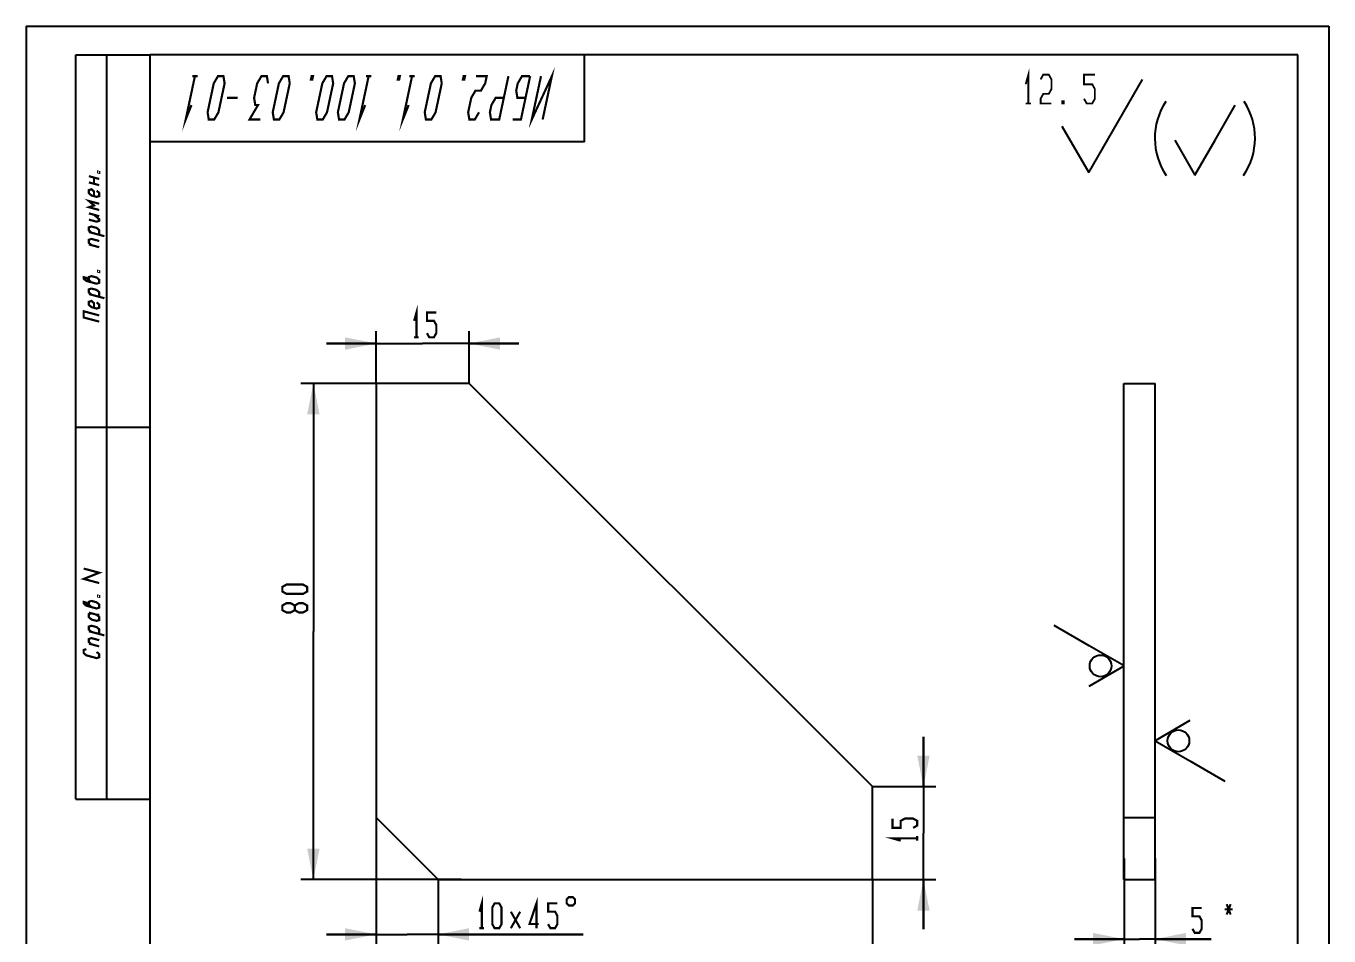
# Model space of a CAD drawing. Header units: millimetres. Extents: x 0 to 210, y 0 to 297.
# Drawn here: x 0 to 210, y 150.3 to 297 of the extents above; entities that cross this region are included whole.
import ezdxf

# ---------------------------------------------------------------- set-up
doc = ezdxf.new("R2010")
doc.units = ezdxf.units.MM
doc.header["$LTSCALE"] = 19.36
doc.layers.get('0').update_dxf_attribs({"linetype": 'CONTINUOUS'})
doc.styles.get("Standard").update_dxf_attribs({"font": 'txt', "width": 0.75})
doc.dimstyles.new('DIMSTYLE_1', dxfattribs={"dimtxt": 4, "dimasz": 5, "dimexe": 0.18, "dimexo": 0.0625, "dimgap": 0.09, "dimtad": 1, "dimdec": 4, "dimdsep": 46, "dimtxsty": 'STANDARD', "dimblk": '_FILLED', "dimblk1": '_FILLED', "dimblk2": '_FILLED', "dimcen": 0.09, "dimadec": 0, "dimazin": 0, "dimtp": 0.3, "dimtm": 0.3, "dimtfac": 1, "dimtdec": 4, "dimtofl": 0, "dimtmove": 0, "dimatfit": 3, "dimldrblk": '_FILLED', "dimfxl": 1, "dimtolj": 1, "dimarcsym": 0})
doc.dimstyles.new('DIMSTYLE_2', dxfattribs={"dimtxt": 4, "dimasz": 5, "dimexe": 0.18, "dimexo": 0.0625, "dimgap": 0.09, "dimtad": 1, "dimdec": 4, "dimdsep": 46, "dimtxsty": 'STANDARD', "dimblk": '_FILLED', "dimblk1": '_FILLED', "dimblk2": '_FILLED', "dimcen": 0.09, "dimadec": 0, "dimazin": 0, "dimtp": 0.2, "dimtm": 0.2, "dimtfac": 1, "dimtdec": 4, "dimtofl": 0, "dimtmove": 0, "dimatfit": 3, "dimldrblk": '_FILLED', "dimfxl": 1, "dimtolj": 1, "dimarcsym": 0})
doc.dimstyles.new('DIMSTYLE_3', dxfattribs={"dimtxt": 4, "dimasz": 5, "dimexe": 0.18, "dimexo": 0.0625, "dimgap": 0.09, "dimtad": 1, "dimdec": 4, "dimdsep": 46, "dimtxsty": 'STANDARD', "dimblk": '_FILLED', "dimblk1": '_FILLED', "dimblk2": '_FILLED', "dimcen": 0.09, "dimadec": 0, "dimazin": 0, "dimtp": 0.1, "dimtm": 0.1, "dimtfac": 1, "dimtdec": 4, "dimtofl": 0, "dimtmove": 0, "dimatfit": 3, "dimldrblk": '_FILLED', "dimfxl": 1, "dimtolj": 1, "dimarcsym": 0})

# ---------------------------------------------------------------- blocks, each defined once
blk = doc.blocks.new('_FILLED')
at = {"color": 0, "linetype": 'BYBLOCK'}
blk.add_solid([(0, 0), (-1, 0.2), (-1, -0.2)], dxfattribs=at)
blk = doc.blocks.new('*D0')
at = {"color": 2, "linetype": 'CONTINUOUS'}
for p, q in [((56.41, 239.4), (44.31, 239.4)), ((46.31, 239.4), (46.31, 199.4)), ((46.31, 159.4), (46.31, 199.4)), ((70.15, 159.4), (44.31, 159.4))]:
    blk.add_line(p, q, dxfattribs=at)
at = {"color": 2, "linetype": 'CONTINUOUS', "xscale": 5, "yscale": 5, "zscale": 5}
for p, rotation in [((46.31, 239.4), 90), ((46.31, 159.4), 270)]:
    blk.add_blockref('_FILLED', p, dxfattribs=dict(at, rotation=rotation))
blk = doc.blocks.new('*D1')
at = {"color": 2, "linetype": 'CONTINUOUS'}
for p, q in [((136.41, 159.4), (136.41, 140.79)), ((56.41, 150.67), (56.41, 140.79)), ((56.41, 142.79), (96.41, 142.79)), ((136.41, 142.79), (96.41, 142.79))]:
    blk.add_line(p, q, dxfattribs=at)
at = {"color": 2, "linetype": 'CONTINUOUS', "xscale": 5, "yscale": 5, "zscale": 5, "rotation": 180}
blk.add_blockref('_FILLED', (56.41, 142.79), dxfattribs=at)
at = {"color": 2, "linetype": 'CONTINUOUS', "xscale": 5, "yscale": 5, "zscale": 5}
blk.add_blockref('_FILLED', (136.41, 142.79), dxfattribs=at)
blk = doc.blocks.new('*D2')
at = {"color": 2, "linetype": 'CONTINUOUS'}
for p, q in [((144.64, 174.4), (144.64, 182.4)), ((144.64, 182.4), (144.64, 166.9)), ((136.41, 174.4), (146.64, 174.4)), ((144.64, 151.4), (144.64, 166.9)), ((136.41, 159.4), (146.64, 159.4)), ((144.64, 159.4), (144.64, 151.4))]:
    blk.add_line(p, q, dxfattribs=at)
at = {"color": 2, "linetype": 'CONTINUOUS', "xscale": 5, "yscale": 5, "zscale": 5}
for p, rotation in [((144.64, 174.4), 270), ((144.64, 159.4), 90)]:
    blk.add_blockref('_FILLED', p, dxfattribs=dict(at, rotation=rotation))
blk = doc.blocks.new('*D3')
at = {"color": 2, "linetype": 'CONTINUOUS'}
for p, q in [((56.41, 239.4), (56.41, 247.82)), ((71.41, 239.4), (71.41, 247.82)), ((56.41, 245.82), (48.41, 245.82)), ((48.41, 245.82), (63.91, 245.82)), ((79.41, 245.82), (63.91, 245.82)), ((71.41, 245.82), (79.41, 245.82))]:
    blk.add_line(p, q, dxfattribs=at)
at = {"color": 2, "linetype": 'CONTINUOUS', "xscale": 5, "yscale": 5, "zscale": 5}
blk.add_blockref('_FILLED', (56.41, 245.82), dxfattribs=at)
at = {"color": 2, "linetype": 'CONTINUOUS', "xscale": 5, "yscale": 5, "zscale": 5, "rotation": 180}
blk.add_blockref('_FILLED', (71.41, 245.82), dxfattribs=at)
blk = doc.blocks.new('*D4')
at = {"color": 2, "linetype": 'CONTINUOUS'}
for p, q in [((176.97, 162.79), (176.97, 147.81)), ((181.97, 162.79), (181.97, 147.81)), ((176.97, 149.81), (168.97, 149.81)), ((168.97, 149.81), (179.47, 149.81)), ((191, 149.81), (179.47, 149.81)), ((181.97, 149.81), (191, 149.81))]:
    blk.add_line(p, q, dxfattribs=at)
at = {"color": 2, "linetype": 'CONTINUOUS', "xscale": 5, "yscale": 5, "zscale": 5}
blk.add_blockref('_FILLED', (176.97, 149.81), dxfattribs=at)
at = {"color": 2, "linetype": 'CONTINUOUS', "xscale": 5, "yscale": 5, "zscale": 5, "rotation": 180}
blk.add_blockref('_FILLED', (181.97, 149.81), dxfattribs=at)
blk = doc.blocks.new('*D5')
at = {"color": 2, "linetype": 'CONTINUOUS'}
for p, q in [((56.41, 169.4), (56.41, 148.57)), ((66.41, 159.4), (66.41, 148.57)), ((56.41, 150.57), (48.41, 150.57)), ((48.41, 150.57), (61.41, 150.57)), ((89.81, 150.57), (61.41, 150.57)), ((66.41, 150.57), (89.81, 150.57))]:
    blk.add_line(p, q, dxfattribs=at)
at = {"color": 2, "linetype": 'CONTINUOUS', "xscale": 5, "yscale": 5, "zscale": 5}
blk.add_blockref('_FILLED', (56.41, 150.57), dxfattribs=at)
at = {"color": 2, "linetype": 'CONTINUOUS', "xscale": 5, "yscale": 5, "zscale": 5, "rotation": 180}
blk.add_blockref('_FILLED', (66.41, 150.57), dxfattribs=at)
blk = doc.blocks.new('DRAW_BEZ_SNJATIA_BL0', base_point=(178.72, 278.69))
at = {"color": 2, "linetype": 'CONTINUOUS'}
for p, q in [((171.29, 273.39), (179.95, 288.39)), ((191.64, 278.61), (194.89, 284.23)), ((166.96, 280.89), (171.29, 273.39)), ((185.15, 278.61), (188.4, 272.98)), ((188.4, 272.98), (191.64, 278.61))]:
    blk.add_line(p, q, dxfattribs=at)
for points in [[(161.12, 287.62, 0.3, 0.3, 0), (161.56, 289.18, 0.3, 0.3, 0), (161.56, 284.51, 0.3, 0.3, 0)], [(163.52, 288.4, 0.3, 0.3, 0), (163.96, 289.18, 0.3, 0.3, 0), (164.84, 289.18, 0.3, 0.3, 0), (165.27, 288.4, 0.3, 0.3, 0), (165.27, 286.85, 0.3, 0.3, 0), (164.84, 286.07, 0.3, 0.3, 0), (163.96, 286.07, 0.3, 0.3, 0), (163.52, 285.29, 0.3, 0.3, 0), (163.52, 284.51, 0.3, 0.3, 0), (165.27, 284.51, 0.3, 0.3, 0)], [(170.52, 285.29, 0.3, 0.3, 0), (170.96, 284.51, 0.3, 0.3, 0), (171.84, 284.51, 0.3, 0.3, 0), (172.27, 285.29, 0.3, 0.3, 0), (172.27, 286.85, 0.3, 0.3, 0), (171.84, 287.62, 0.3, 0.3, 0), (170.52, 287.62, 0.3, 0.3, 0), (170.52, 289.18, 0.3, 0.3, 0), (172.27, 289.18, 0.3, 0.3, 0)], [(161.12, 284.51, 0.3, 0.3, 0), (161.99, 284.51, 0.3, 0.3, 0)], [(167.24, 284.51, 0.3, 0.3, 0), (167.02, 284.51, 0.3, 0.3, 0), (167.02, 284.9, 0.3, 0.3, 0), (167.24, 284.9, 0.3, 0.3, 0), (167.24, 284.51, 0.3, 0.3, 0)]]:
    blk.add_lwpolyline(points, format="xyseb", dxfattribs=at)
for centre, start, end in [((192.67, 278.93), 146.7128, 214.1116), ((187.35, 278.93), 325.8884, 33.2872)]:
    blk.add_arc(centre, 10.74, start, end, dxfattribs=at)
blk = doc.blocks.new('BEZ_BL1', base_point=(187.59, 180.16))
at = {"color": 2, "linetype": 'CONTINUOUS'}
for p, q in [((187.59, 185.03), (181.97, 181.78)), ((181.97, 181.78), (187.59, 178.54)), ((187.59, 178.54), (193.22, 175.29))]:
    blk.add_line(p, q, dxfattribs=at)
blk.add_circle((185.73, 181.77), 1.75, dxfattribs=at)
blk = doc.blocks.new('BEZ_BL2', base_point=(171.34, 195.46))
at = {"color": 2, "linetype": 'CONTINUOUS'}
for p, q in [((171.34, 197.09), (165.72, 200.34)), ((176.97, 193.84), (171.34, 197.09)), ((171.34, 190.59), (176.97, 193.84))]:
    blk.add_line(p, q, dxfattribs=at)
blk.add_circle((173.2, 193.85), 1.75, dxfattribs=at)

msp = doc.modelspace()

# ---------------------------------------------------------------- linework, layer by layer
at = {"color": 7, "linetype": 'CONTINUOUS'}
for p, q in [((0, 297), (0, 0)), ((0, 297), (210, 297)), ((210, 297), (210, 0)), ((8, 172.3499), (8, 292.3499)), ((8, 292.3499), (20, 292.3499)), ((13, 172.3499), (13, 292.3499)), ((90, 292.3499), (20, 292.3499)), ((20, 278.3499), (20, 292.3499)), ((20, 172.3499), (20, 292.3499)), ((20, 5), (20, 292.3499)), ((205, 292.3499), (20, 292.3499)), ((90, 278.3499), (90, 292.3499)), ((205, 5), (205, 292.3499)), ((90, 278.3499), (20, 278.3499)), ((56.41394, 239.39929), (56.41394, 169.39929)), ((71.41394, 239.39929), (56.41394, 239.39929)), ((136.41394, 174.39929), (71.41394, 239.39929)), ((176.966, 159.39929), (176.966, 239.39929)), ((176.966, 239.39929), (181.966, 239.39929)), ((181.966, 159.39929), (181.966, 239.39929)), ((8, 232.3499), (20, 232.3499)), ((136.41394, 159.39929), (136.41394, 174.39929)), ((8, 172.3499), (20, 172.3499)), ((66.41394, 159.39929), (56.41394, 169.39929)), ((176.966, 169.39929), (181.966, 169.39929)), ((66.41394, 159.39929), (136.41394, 159.39929)), ((176.966, 159.39929), (181.966, 159.39929))]:
    msp.add_line(p, q, dxfattribs=at)
at = {"color": 2, "linetype": 'CONTINUOUS'}
for points in [[(83.26211, 281.92809, 0.35, 0.35, 0), (84.75, 288.92808, 0.35, 0.35, 0), (81.5121, 281.92809, 0.35, 0.35, 0), (83, 288.92808, 0.35, 0.35, 0)], [(26.66432, 284.26142, 0.35, 0.35, 0), (25.73085, 281.92809, 0.35, 0.35, 0), (27.21875, 288.92808, 0.35, 0.35, 0)], [(27.65625, 288.92808, 0.35, 0.35, 0), (26.78125, 288.92808, 0.35, 0.35, 0)], [(31.8125, 288.92808, 0.35, 0.35, 0), (32.00201, 287.76142, 0.35, 0.35, 0), (31.01009, 283.09475, 0.35, 0.35, 0), (30.32461, 281.92809, 0.35, 0.35, 0), (29.4496, 281.92809, 0.35, 0.35, 0), (29.26009, 283.09475, 0.35, 0.35, 0), (30.25201, 287.76142, 0.35, 0.35, 0), (30.9375, 288.92808, 0.35, 0.35, 0), (31.8125, 288.92808, 0.35, 0.35, 0)], [(37.7621, 281.92809, 0.35, 0.35, 0), (36.0121, 281.92809, 0.35, 0.35, 0), (37.38306, 284.26142, 0.35, 0.35, 0), (36.94557, 284.26142, 0.35, 0.35, 0), (36.75605, 285.42809, 0.35, 0.35, 0), (37.25202, 287.76142, 0.35, 0.35, 0), (37.9375, 288.92808, 0.35, 0.35, 0), (38.8125, 288.92808, 0.35, 0.35, 0), (39.00202, 287.76142, 0.35, 0.35, 0)], [(42.3125, 288.92808, 0.35, 0.35, 0), (42.50202, 287.76142, 0.35, 0.35, 0), (41.51008, 283.09475, 0.35, 0.35, 0), (40.8246, 281.92809, 0.35, 0.35, 0), (39.94961, 281.92809, 0.35, 0.35, 0), (39.76008, 283.09475, 0.35, 0.35, 0), (40.75202, 287.76142, 0.35, 0.35, 0), (41.4375, 288.92808, 0.35, 0.35, 0), (42.3125, 288.92808, 0.35, 0.35, 0)], [(46.03125, 288.92808, 0.35, 0.35, 0), (46.25, 288.92808, 0.35, 0.35, 0), (46.12601, 288.34476, 0.35, 0.35, 0), (45.90726, 288.34476, 0.35, 0.35, 0), (46.03125, 288.92808, 0.35, 0.35, 0)], [(49.3125, 288.92808, 0.35, 0.35, 0), (49.50201, 287.76142, 0.35, 0.35, 0), (48.51009, 283.09475, 0.35, 0.35, 0), (47.8246, 281.92809, 0.35, 0.35, 0), (46.94961, 281.92809, 0.35, 0.35, 0), (46.76009, 283.09475, 0.35, 0.35, 0), (47.75201, 287.76142, 0.35, 0.35, 0), (48.4375, 288.92808, 0.35, 0.35, 0), (49.3125, 288.92808, 0.35, 0.35, 0)], [(52.8125, 288.92808, 0.35, 0.35, 0), (53.00202, 287.76142, 0.35, 0.35, 0), (52.01009, 283.09475, 0.35, 0.35, 0), (51.32461, 281.92809, 0.35, 0.35, 0), (50.4496, 281.92809, 0.35, 0.35, 0), (50.26009, 283.09475, 0.35, 0.35, 0), (51.25201, 287.76142, 0.35, 0.35, 0), (51.9375, 288.92808, 0.35, 0.35, 0), (52.8125, 288.92808, 0.35, 0.35, 0)], [(54.66432, 284.26142, 0.35, 0.35, 0), (53.73086, 281.92809, 0.35, 0.35, 0), (55.21875, 288.92808, 0.35, 0.35, 0)], [(55.65625, 288.92808, 0.35, 0.35, 0), (54.78125, 288.92808, 0.35, 0.35, 0)], [(60.03125, 288.92808, 0.35, 0.35, 0), (60.25, 288.92808, 0.35, 0.35, 0), (60.126, 288.34476, 0.35, 0.35, 0), (59.90726, 288.34476, 0.35, 0.35, 0), (60.03125, 288.92808, 0.35, 0.35, 0)], [(61.66432, 284.26142, 0.35, 0.35, 0), (60.73085, 281.92809, 0.35, 0.35, 0), (62.21875, 288.92808, 0.35, 0.35, 0)], [(62.65625, 288.92808, 0.35, 0.35, 0), (61.78125, 288.92808, 0.35, 0.35, 0)], [(66.8125, 288.92808, 0.35, 0.35, 0), (67.00201, 287.76142, 0.35, 0.35, 0), (66.01009, 283.09475, 0.35, 0.35, 0), (65.3246, 281.92809, 0.35, 0.35, 0), (64.44961, 281.92809, 0.35, 0.35, 0), (64.26008, 283.09475, 0.35, 0.35, 0), (65.25202, 287.76142, 0.35, 0.35, 0), (65.9375, 288.92808, 0.35, 0.35, 0), (66.8125, 288.92808, 0.35, 0.35, 0)], [(70.53125, 288.92808, 0.35, 0.35, 0), (70.75, 288.92808, 0.35, 0.35, 0), (70.62601, 288.34476, 0.35, 0.35, 0), (70.40726, 288.34476, 0.35, 0.35, 0), (70.53125, 288.92808, 0.35, 0.35, 0)], [(73.01009, 283.09475, 0.35, 0.35, 0), (72.32461, 281.92809, 0.35, 0.35, 0), (71.4496, 281.92809, 0.35, 0.35, 0), (71.26009, 283.09475, 0.35, 0.35, 0), (71.75606, 285.42809, 0.35, 0.35, 0), (72.44154, 286.59475, 0.35, 0.35, 0), (73.31653, 286.59475, 0.35, 0.35, 0), (74.00202, 287.76142, 0.35, 0.35, 0), (74.25, 288.92808, 0.35, 0.35, 0), (72.5, 288.92808, 0.35, 0.35, 0)], [(77.75, 288.92808, 0.35, 0.35, 0), (76.2621, 281.92809, 0.35, 0.35, 0), (74.9496, 281.92809, 0.35, 0.35, 0), (74.76009, 283.09475, 0.35, 0.35, 0), (75.00807, 284.26142, 0.35, 0.35, 0), (75.69355, 285.42809, 0.35, 0.35, 0), (77.00605, 285.42809, 0.35, 0.35, 0)], [(81.25, 288.92808, 0.35, 0.35, 0), (79.7621, 281.92809, 0.35, 0.35, 0), (78.44961, 281.92809, 0.35, 0.35, 0)], [(81.25, 288.92808, 0.35, 0.35, 0), (79.9375, 288.92808, 0.35, 0.35, 0), (79.25202, 287.76142, 0.35, 0.35, 0), (79.00404, 286.59475, 0.35, 0.35, 0), (79.19355, 285.42809, 0.35, 0.35, 0), (80.50605, 285.42809, 0.35, 0.35, 0)], [(34.13105, 285.42809, 0.35, 0.35, 0), (32.38105, 285.42809, 0.35, 0.35, 0)], [(11.79409, 273.47491, 0.35, 0.35, 0), (11.79409, 273.34989, 0.35, 0.35, 0), (11.58576, 273.40573, 0.35, 0.35, 0), (11.58576, 273.53073, 0.35, 0.35, 0), (11.79409, 273.47491, 0.35, 0.35, 0)], [(10.12743, 272.79648, 0.35, 0.35, 0), (11.79409, 272.3499, 0.35, 0.35, 0)], [(11.79409, 271.34989, 0.35, 0.35, 0), (10.12743, 271.79649, 0.35, 0.35, 0)], [(10.96076, 271.5732, 0.35, 0.35, 0), (10.96076, 272.57319, 0.35, 0.35, 0)], [(11.79409, 267.34991, 0.35, 0.35, 0), (10.12743, 267.79648, 0.35, 0.35, 0), (10.96076, 268.07318, 0.35, 0.35, 0), (10.12743, 268.79647, 0.35, 0.35, 0), (11.79409, 268.3499, 0.35, 0.35, 0)], [(10.96076, 269.5732, 0.35, 0.35, 0), (10.96076, 270.3232, 0.35, 0.35, 0), (10.5441, 270.68484, 0.35, 0.35, 0), (10.12743, 270.54648, 0.35, 0.35, 0), (10.12743, 270.04648, 0.35, 0.35, 0), (10.5441, 269.68483, 0.35, 0.35, 0), (11.37743, 269.46154, 0.35, 0.35, 0), (11.79409, 269.5999, 0.35, 0.35, 0), (11.79409, 270.09991, 0.35, 0.35, 0), (11.37743, 270.46155, 0.35, 0.35, 0)], [(10.12743, 266.79647, 0.35, 0.35, 0), (11.79409, 266.3499, 0.35, 0.35, 0)], [(10.12743, 265.79648, 0.35, 0.35, 0), (11.37743, 265.46154, 0.35, 0.35, 0), (11.79409, 265.5999, 0.35, 0.35, 0), (11.79409, 265.84989, 0.35, 0.35, 0), (10.96076, 266.57318, 0.35, 0.35, 0)], [(11.79409, 263.3499, 0.35, 0.35, 0), (11.79409, 264.0999, 0.35, 0.35, 0), (11.37743, 264.46155, 0.35, 0.35, 0), (10.5441, 264.68484, 0.35, 0.35, 0), (10.12743, 264.54648, 0.35, 0.35, 0), (10.12743, 264.04647, 0.35, 0.35, 0), (10.5441, 263.68485, 0.35, 0.35, 0)], [(12.62743, 263.12662, 0.35, 0.35, 0), (10.12743, 263.79648, 0.35, 0.35, 0)], [(10.5441, 261.68484, 0.35, 0.35, 0), (10.12743, 262.04649, 0.35, 0.35, 0), (10.12743, 262.54647, 0.35, 0.35, 0), (10.5441, 262.68483, 0.35, 0.35, 0), (11.79409, 262.34989, 0.35, 0.35, 0)], [(11.79409, 261.3499, 0.35, 0.35, 0), (10.12743, 261.79648, 0.35, 0.35, 0)], [(10.5441, 255.68484, 0.35, 0.35, 0), (9.71076, 256.40813, 0.35, 0.35, 0), (9.2941, 256.51976, 0.35, 0.35, 0), (9.2941, 256.26977, 0.35, 0.35, 0), (9.71076, 255.90813, 0.35, 0.35, 0), (11.37743, 255.46155, 0.35, 0.35, 0), (11.79409, 255.59991, 0.35, 0.35, 0), (11.79409, 256.09989, 0.35, 0.35, 0), (11.37743, 256.46154, 0.35, 0.35, 0), (10.5441, 256.68483, 0.35, 0.35, 0), (10.12743, 256.54649, 0.35, 0.35, 0), (10.12743, 256.04648, 0.35, 0.35, 0)], [(11.79409, 257.47489, 0.35, 0.35, 0), (11.79409, 257.3499, 0.35, 0.35, 0), (11.58576, 257.40571, 0.35, 0.35, 0), (11.58576, 257.53073, 0.35, 0.35, 0), (11.79409, 257.47489, 0.35, 0.35, 0)], [(11.79409, 253.34989, 0.35, 0.35, 0), (11.79409, 254.09989, 0.35, 0.35, 0), (11.37743, 254.46154, 0.35, 0.35, 0), (10.5441, 254.68483, 0.35, 0.35, 0), (10.12743, 254.54649, 0.35, 0.35, 0), (10.12743, 254.04648, 0.35, 0.35, 0), (10.5441, 253.68484, 0.35, 0.35, 0)], [(12.62743, 253.12661, 0.35, 0.35, 0), (10.12743, 253.79649, 0.35, 0.35, 0)], [(10.96076, 251.57318, 0.35, 0.35, 0), (10.96076, 252.3232, 0.35, 0.35, 0), (10.5441, 252.68485, 0.35, 0.35, 0), (10.12743, 252.54649, 0.35, 0.35, 0), (10.12743, 252.04648, 0.35, 0.35, 0), (10.5441, 251.68483, 0.35, 0.35, 0), (11.37743, 251.46155, 0.35, 0.35, 0), (11.79409, 251.59991, 0.35, 0.35, 0), (11.79409, 252.09989, 0.35, 0.35, 0), (11.37743, 252.46154, 0.35, 0.35, 0)], [(62.55332, 249.48801, 0.35, 0.35, 0), (62.92832, 250.82133, 0.35, 0.35, 0), (62.92832, 246.82135, 0.35, 0.35, 0)], [(11.79409, 249.34989, 0.35, 0.35, 0), (9.2941, 250.01977, 0.35, 0.35, 0), (9.2941, 251.01976, 0.35, 0.35, 0), (11.79409, 250.3499, 0.35, 0.35, 0)], [(64.61582, 247.48801, 0.35, 0.35, 0), (64.99082, 246.82135, 0.35, 0.35, 0), (65.74082, 246.82135, 0.35, 0.35, 0), (66.11582, 247.48801, 0.35, 0.35, 0), (66.11582, 248.82135, 0.35, 0.35, 0), (65.74082, 249.48801, 0.35, 0.35, 0), (64.61582, 249.48801, 0.35, 0.35, 0), (64.61582, 250.82133, 0.35, 0.35, 0), (66.11582, 250.82133, 0.35, 0.35, 0)], [(62.55332, 246.82135, 0.35, 0.35, 0), (63.30332, 246.82135, 0.35, 0.35, 0)], [(11.79409, 207.20406, 0.35, 0.35, 0), (9.2941, 207.87394, 0.35, 0.35, 0), (11.79409, 208.87073, 0.35, 0.35, 0), (9.2941, 209.54061, 0.35, 0.35, 0)], [(45.31135, 205.84064, 0.35, 0.35, 0), (44.64468, 205.46563, 0.35, 0.35, 0), (41.97801, 205.46563, 0.35, 0.35, 0), (41.31134, 205.84064, 0.35, 0.35, 0), (41.31134, 206.59063, 0.35, 0.35, 0), (41.97801, 206.96564, 0.35, 0.35, 0), (44.64468, 206.96564, 0.35, 0.35, 0), (45.31135, 206.59063, 0.35, 0.35, 0), (45.31135, 205.84064, 0.35, 0.35, 0)], [(10.5441, 203.33066, 0.35, 0.35, 0), (9.71076, 204.05395, 0.35, 0.35, 0), (9.2941, 204.16561, 0.35, 0.35, 0), (9.2941, 203.91562, 0.35, 0.35, 0), (9.71076, 203.55397, 0.35, 0.35, 0), (11.37743, 203.10737, 0.35, 0.35, 0), (11.79409, 203.24573, 0.35, 0.35, 0), (11.79409, 203.74574, 0.35, 0.35, 0), (11.37743, 204.10738, 0.35, 0.35, 0), (10.5441, 204.33067, 0.35, 0.35, 0), (10.12743, 204.19231, 0.35, 0.35, 0), (10.12743, 203.69231, 0.35, 0.35, 0)], [(11.79409, 205.12074, 0.35, 0.35, 0), (11.79409, 204.99574, 0.35, 0.35, 0), (11.58576, 205.05156, 0.35, 0.35, 0), (11.58576, 205.17655, 0.35, 0.35, 0), (11.79409, 205.12074, 0.35, 0.35, 0)], [(43.31134, 203.59064, 0.35, 0.35, 0), (42.64467, 203.96563, 0.35, 0.35, 0), (41.97801, 203.96563, 0.35, 0.35, 0), (41.31134, 203.59064, 0.35, 0.35, 0), (41.31134, 202.84064, 0.35, 0.35, 0), (41.97801, 202.46563, 0.35, 0.35, 0), (42.64467, 202.46563, 0.35, 0.35, 0), (43.31134, 202.84064, 0.35, 0.35, 0)], [(45.31135, 202.84064, 0.35, 0.35, 0), (45.31135, 203.59064, 0.35, 0.35, 0), (44.64468, 203.96563, 0.35, 0.35, 0), (43.97802, 203.96563, 0.35, 0.35, 0), (43.31134, 203.59064, 0.35, 0.35, 0), (43.31134, 202.84064, 0.35, 0.35, 0), (43.97802, 202.46563, 0.35, 0.35, 0), (44.64468, 202.46563, 0.35, 0.35, 0), (45.31135, 202.84064, 0.35, 0.35, 0)], [(10.12743, 202.44232, 0.35, 0.35, 0), (11.37743, 202.10738, 0.35, 0.35, 0), (11.79409, 202.12072, 0.35, 0.35, 0)], [(10.5441, 202.33067, 0.35, 0.35, 0), (10.12743, 202.19231, 0.35, 0.35, 0), (10.12743, 201.6923, 0.35, 0.35, 0), (10.5441, 201.33068, 0.35, 0.35, 0), (11.37743, 201.10737, 0.35, 0.35, 0), (11.79409, 201.24573, 0.35, 0.35, 0), (11.79409, 201.74574, 0.35, 0.35, 0), (11.37743, 202.10738, 0.35, 0.35, 0)], [(11.79409, 198.99574, 0.35, 0.35, 0), (11.79409, 199.74573, 0.35, 0.35, 0), (11.37743, 200.10738, 0.35, 0.35, 0), (10.5441, 200.33067, 0.35, 0.35, 0), (10.12743, 200.19231, 0.35, 0.35, 0), (10.12743, 199.69232, 0.35, 0.35, 0), (10.5441, 199.33068, 0.35, 0.35, 0)], [(12.62743, 198.77245, 0.35, 0.35, 0), (10.12743, 199.44231, 0.35, 0.35, 0)], [(10.5441, 197.33068, 0.35, 0.35, 0), (10.12743, 197.69232, 0.35, 0.35, 0), (10.12743, 198.19231, 0.35, 0.35, 0), (10.5441, 198.33067, 0.35, 0.35, 0), (11.79409, 197.99572, 0.35, 0.35, 0)], [(11.79409, 196.99573, 0.35, 0.35, 0), (10.12743, 197.44231, 0.35, 0.35, 0)], [(9.71076, 196.55395, 0.35, 0.35, 0), (9.2941, 196.41561, 0.35, 0.35, 0), (9.2941, 195.91561, 0.35, 0.35, 0), (9.71076, 195.55396, 0.35, 0.35, 0), (11.37743, 195.10739, 0.35, 0.35, 0), (11.79409, 195.24572, 0.35, 0.35, 0), (11.79409, 195.74573, 0.35, 0.35, 0), (11.37743, 196.10738, 0.35, 0.35, 0)], [(142.97559, 167.74195, 0.35, 0.35, 0), (143.64227, 168.11695, 0.35, 0.35, 0), (143.64227, 168.86695, 0.35, 0.35, 0), (142.97559, 169.24195, 0.35, 0.35, 0), (141.64227, 169.24195, 0.35, 0.35, 0), (140.97559, 168.86695, 0.35, 0.35, 0), (140.97559, 167.74195, 0.35, 0.35, 0), (139.64227, 167.74195, 0.35, 0.35, 0), (139.64227, 169.24195, 0.35, 0.35, 0)], [(140.97559, 165.67945, 0.35, 0.35, 0), (139.64227, 166.05445, 0.35, 0.35, 0), (143.64227, 166.05445, 0.35, 0.35, 0)], [(143.64227, 165.67945, 0.35, 0.35, 0), (143.64227, 166.42945, 0.35, 0.35, 0)], [(73.07922, 154.23178, 0.35, 0.35, 0), (73.45422, 155.56512, 0.35, 0.35, 0), (73.45422, 151.56512, 0.35, 0.35, 0)], [(75.51672, 151.56512, 0.35, 0.35, 0), (75.14172, 152.23178, 0.35, 0.35, 0), (75.14172, 154.89846, 0.35, 0.35, 0), (75.51672, 155.56512, 0.35, 0.35, 0), (76.26673, 155.56512, 0.35, 0.35, 0), (76.64173, 154.89846, 0.35, 0.35, 0), (76.64173, 152.23178, 0.35, 0.35, 0), (76.26673, 151.56512, 0.35, 0.35, 0), (75.51672, 151.56512, 0.35, 0.35, 0)], [(82.26673, 151.56512, 0.35, 0.35, 0), (82.26673, 155.56512, 0.35, 0.35, 0), (81.14173, 152.23178, 0.35, 0.35, 0), (82.64173, 152.23178, 0.35, 0.35, 0)], [(84.14173, 152.23178, 0.35, 0.35, 0), (84.51673, 151.56512, 0.35, 0.35, 0), (85.26673, 151.56512, 0.35, 0.35, 0), (85.64173, 152.23178, 0.35, 0.35, 0), (85.64173, 153.56511, 0.35, 0.35, 0), (85.26673, 154.23178, 0.35, 0.35, 0), (84.14173, 154.23178, 0.35, 0.35, 0), (84.14173, 155.56512, 0.35, 0.35, 0), (85.64173, 155.56512, 0.35, 0.35, 0)], [(87.14173, 156.23179, 0.35, 0.35, 0), (87.14173, 155.56512, 0.35, 0.35, 0), (87.47507, 155.23179, 0.35, 0.35, 0), (88.14173, 155.23179, 0.35, 0.35, 0), (88.47506, 155.56512, 0.35, 0.35, 0), (88.47506, 156.23179, 0.35, 0.35, 0), (88.14173, 156.56512, 0.35, 0.35, 0), (87.47507, 156.56512, 0.35, 0.35, 0), (87.14173, 156.23179, 0.35, 0.35, 0)], [(193.52443, 155.4374, 0.35, 0.35, 0), (194.14944, 153.77073, 0.35, 0.35, 0)], [(194.14944, 155.4374, 0.35, 0.35, 0), (193.52443, 153.77073, 0.35, 0.35, 0)], [(78.14173, 154.23178, 0.35, 0.35, 0), (79.64172, 151.56512, 0.35, 0.35, 0)], [(78.14173, 151.56512, 0.35, 0.35, 0), (79.64172, 154.23178, 0.35, 0.35, 0)], [(187.99586, 151.47889, 0.35, 0.35, 0), (188.37085, 150.81223, 0.35, 0.35, 0), (189.12085, 150.81223, 0.35, 0.35, 0), (189.49586, 151.47889, 0.35, 0.35, 0), (189.49586, 152.81224, 0.35, 0.35, 0), (189.12085, 153.4789, 0.35, 0.35, 0), (187.99586, 153.4789, 0.35, 0.35, 0), (187.99586, 154.81223, 0.35, 0.35, 0), (189.49586, 154.81223, 0.35, 0.35, 0)], [(193.21194, 154.60407, 0.35, 0.35, 0), (194.46195, 154.60407, 0.35, 0.35, 0)], [(73.07922, 151.56512, 0.35, 0.35, 0), (73.82923, 151.56512, 0.35, 0.35, 0)]]:
    msp.add_lwpolyline(points, format="xyseb", dxfattribs=at)

# ---------------------------------------------------------------- block references
for name, p in [('DRAW_BEZ_SNJATIA_BL0', (178.72254, 278.68699)), ('BEZ_BL2', (171.341, 195.46407)), ('BEZ_BL1', (187.591, 180.15922))]:
    msp.add_blockref(name, p, dxfattribs=at)

# ---------------------------------------------------------------- dimensions: what is measured, and where the dimension line sits
for base, p1, p2, dimstyle, picture, middle in [((71.41394, 245.82134), (56.41394, 239.39929), (71.41394, 239.39929), 'DIMSTYLE_2', '*D3', (61.61582, 246.82134)), ((181.966, 149.81223), (176.966, 162.78747), (181.966, 162.78747), 'DIMSTYLE_3', '*D4', (187.99585, 150.81223)), ((136.41394, 142.78992), (56.41394, 150.67358), (136.41394, 159.39929), 'DIMSTYLE_1', '*D1', (90.64398, 143.78992))]:
    dim = msp.add_linear_dim(base=base, p1=p1, p2=p2, dimstyle=dimstyle, dxfattribs=at)
    dim.commit()
    dim.dimension.update_dxf_attribs({"geometry": picture, "text_midpoint": middle, "dimtype": 160})
for base, p1, p2, dimstyle, picture, middle in [((46.31135, 239.39929), (70.14529, 159.39929), (56.41394, 239.39929), 'DIMSTYLE_1', '*D0', (45.31135, 202.46563)), ((144.64226, 174.39929), (136.41394, 159.39929), (136.41394, 174.39929), 'DIMSTYLE_2', '*D2', (143.64226, 164.74195))]:
    dim = msp.add_linear_dim(base=base, p1=p1, p2=p2, angle=90, dimstyle=dimstyle, dxfattribs=at)
    dim.commit()
    dim.dimension.update_dxf_attribs({"geometry": picture, "text_midpoint": middle, "dimtype": 160})
dim = msp.add_linear_dim(base=(66.41394, 150.56512), p1=(56.41394, 169.39929), p2=(66.41394, 159.39929), text='<>x45%%d', dimstyle='DIMSTYLE_2', dxfattribs=at)
dim.commit()
dim.dimension.update_dxf_attribs({"geometry": '*D5', "text_midpoint": (78.14173, 151.56512), "dimtype": 160})

doc.saveas('drawing.dxf')
